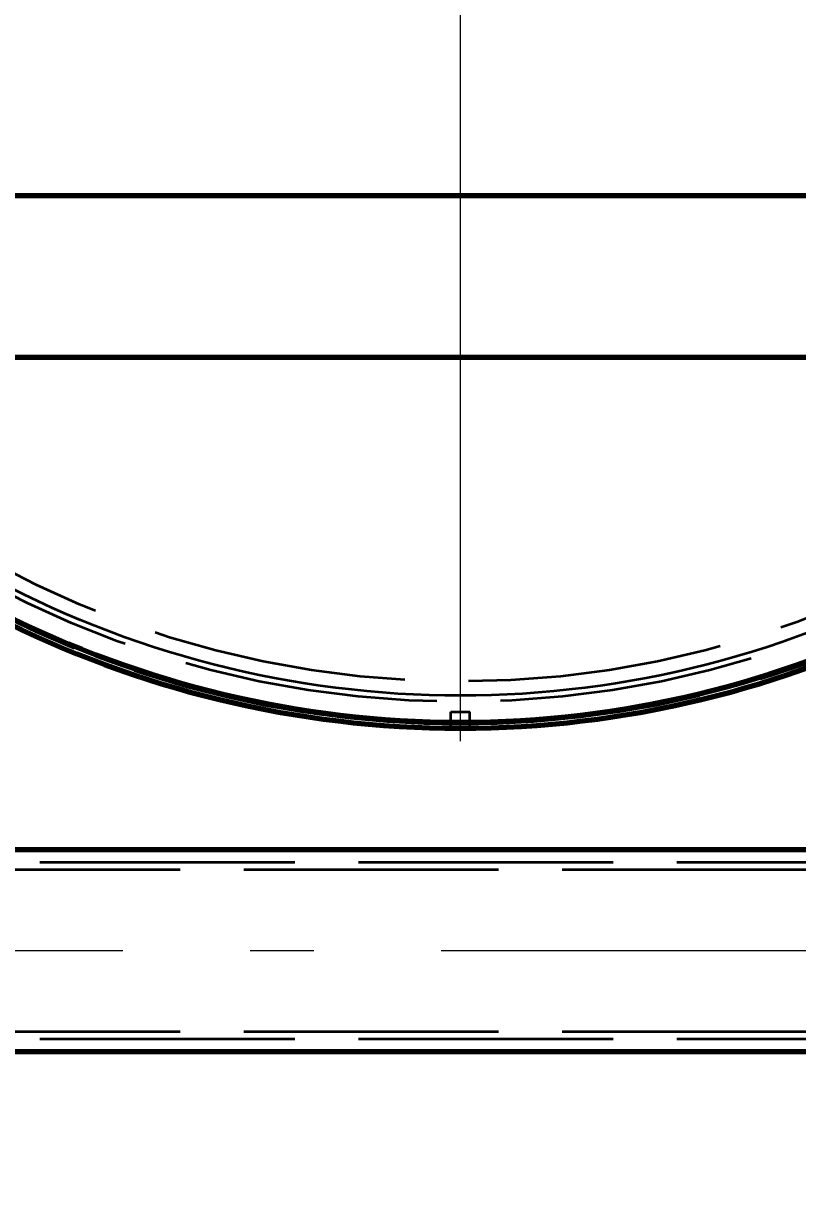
# Model space of a CAD drawing. Header units: millimetres. Extents: x 0 to 2382, y 0 to 420.
# Drawn here: x 154.93 to 167.08, y 116.41 to 134.85 of the extents above; entities that cross this region are included whole.
import ezdxf

# ---------------------------------------------------------------- set-up
doc = ezdxf.new("R2010")
doc.units = ezdxf.units.MM
doc.linetypes.add('IRAM-E-TRAZOS', pattern=[5, 4, -1])
doc.linetypes.add('IRAM-F-TRAZO-PUNTO', pattern=[20, 15, -2, 1, -2])
for name, color, linetype, lineweight in [('01-VISIBLE', 7, 'CONTINUOUS', 70), ('02-OCULTA', 4, 'IRAM-E-TRAZOS', 35), ('03-EJE', 1, 'IRAM-F-TRAZO-PUNTO', 18), ('04-COTA', 3, 'CONTINUOUS', 18)]:
    doc.layers.add(name, color=color, linetype=linetype, lineweight=lineweight)
doc.styles.add('ISO3098', font='isocpeur.ttf')
doc.dimstyles.new('FLAMA-IRAM', dxfattribs={"dimtxt": 3.5, "dimasz": 3.5, "dimexe": 2, "dimexo": 1.5, "dimgap": 1, "dimtad": 1, "dimdec": 1, "dimtxsty": 'ISO3098', "dimblk": 'IRAM_FLECHA', "dimblk1": 'IRAM_FLECHA', "dimblk2": 'IRAM_FLECHA', "dimcen": 2.5, "dimclrd": 256, "dimclre": 256, "dimclrt": 256, "dimazin": 3, "dimtfac": 1, "dimtmove": 0, "dimatfit": 3, "dimlwd": 18, "dimlwe": 18})

# ---------------------------------------------------------------- blocks, each defined once
blk = doc.blocks.new('IRAM_FLECHA')
blk.add_solid([(0, 0), (-1, 0.125), (-1, -0.125)])

msp = doc.modelspace()

# ---------------------------------------------------------------- linework, layer by layer
at = {"layer": '01-VISIBLE'}
for p, q in [((154.421, 132.148), (169.161, 132.148)), ((154.421, 129.608), (169.161, 129.608)), ((161.641, 123.782), (161.641, 123.783)), ((161.641, 123.782), (161.941, 123.782)), ((161.941, 123.782), (161.941, 123.783)), ((154.178, 121.878), (169.403, 121.878)), ((145.191, 118.703), (178.391, 118.703))]:
    msp.add_line(p, q, dxfattribs=at)
for radius, start, end in [(16.096, -144.0025, -35.9975), (16, -143.5447, -36.4553)]:
    msp.add_arc((161.791, 139.878), radius, start, end, dxfattribs=at)
at = {"layer": '02-OCULTA'}
for p, q in [((159.499, 124.043), (159.494, 124.013)), ((159.499, 124.043), (159.494, 124.013)), ((161.641, 123.783), (161.641, 124.038)), ((161.641, 123.782), (161.641, 124.038)), ((161.641, 124.038), (161.941, 124.038)), ((161.641, 124.038), (161.941, 124.038)), ((161.941, 123.783), (161.941, 124.038)), ((161.941, 123.782), (161.941, 124.038)), ((164.083, 124.043), (164.087, 124.013)), ((164.083, 124.043), (164.087, 124.013)), ((161.641, 123.782), (161.941, 123.782)), ((138.391, 121.561), (185.191, 121.561)), ((145.191, 121.678), (178.391, 121.678)), ((138.391, 119.021), (185.191, 119.021)), ((145.191, 118.903), (178.391, 118.903))]:
    msp.add_line(p, q, dxfattribs=at)
msp.add_lwpolyline([(167.299, 125.3), (167.07, 125.216), (166.839, 125.134), (166.607, 125.057), (166.373, 124.983), (166.139, 124.913), (165.903, 124.847), (165.666, 124.784), (165.429, 124.725), (165.19, 124.67), (164.951, 124.618), (164.711, 124.57), (164.47, 124.526), (164.229, 124.486), (163.987, 124.45), (163.744, 124.417), (163.501, 124.388), (163.257, 124.364), (163.014, 124.342), (162.769, 124.325), (162.525, 124.312), (162.28, 124.302), (162.036, 124.296), (161.791, 124.294), (161.546, 124.296), (161.301, 124.302), (161.057, 124.312), (160.812, 124.325), (160.568, 124.342), (160.324, 124.364), (160.081, 124.388), (159.838, 124.417), (159.595, 124.45), (159.353, 124.486), (159.111, 124.526), (158.871, 124.57), (158.631, 124.618), (158.391, 124.67), (158.153, 124.725), (157.915, 124.784), (157.679, 124.847), (157.443, 124.913), (157.208, 124.983), (156.975, 125.057), (156.743, 125.134), (156.512, 125.215), (156.282, 125.3), (156.054, 125.388), (155.827, 125.48), (155.602, 125.576), (155.378, 125.675), (155.155, 125.777), (154.935, 125.883), (154.716, 125.993)], dxfattribs=at)
msp.add_lwpolyline([(167.299, 125.3), (167.07, 125.216), (166.839, 125.134), (166.607, 125.057), (166.373, 124.983), (166.139, 124.913), (165.903, 124.847), (165.666, 124.784), (165.429, 124.725), (165.19, 124.67), (164.951, 124.618), (164.711, 124.57), (164.47, 124.526), (164.229, 124.486), (163.987, 124.45), (163.744, 124.417), (163.501, 124.388), (163.257, 124.364), (163.014, 124.342), (162.769, 124.325), (162.525, 124.312), (162.28, 124.302), (162.036, 124.296), (161.791, 124.294), (161.546, 124.296), (161.301, 124.302), (161.057, 124.312), (160.812, 124.325), (160.568, 124.342), (160.324, 124.364), (160.081, 124.388), (159.838, 124.417), (159.595, 124.45), (159.353, 124.486), (159.111, 124.526), (158.871, 124.57), (158.631, 124.618), (158.391, 124.67), (158.153, 124.725), (157.915, 124.784), (157.679, 124.847), (157.443, 124.913), (157.208, 124.983), (156.975, 125.057), (156.743, 125.134), (156.512, 125.215), (156.282, 125.3), (156.054, 125.388), (155.827, 125.48), (155.602, 125.576), (155.378, 125.675), (155.155, 125.777), (154.935, 125.883), (154.716, 125.993)], dxfattribs=at)
for radius in [16.096, 16, 16, 16, 15.68, 15.68, 15.68, 15.68, 15.68, 15.68, 15.68, 15.68, 15.36, 15.36, 15.36, 15.36]:
    msp.add_circle((161.791, 139.878), radius, dxfattribs=at)
for radius, start, end in [(16.03, 162, 18), (16.03, 162, 18), (16, 162, 18), (16, 162, 18), (16.03, -98.2363, -81.7637), (16.03, -98.2363, -81.7637), (16, -98.2363, -81.7637), (16, -98.2363, -81.7637)]:
    msp.add_arc((161.791, 139.878), radius, start, end, dxfattribs=at)
at = {"layer": '03-EJE'}
for p, q in [((161.791, 123.578), (161.791, 156.178)), ((141.491, 120.291), (182.091, 120.291))]:
    msp.add_line(p, q, dxfattribs=at)

# ---------------------------------------------------------------- dimensions: what is measured, and where the dimension line sits
at = {"layer": '04-COTA'}
for base, p1, p2, override in [((145.791, 92.791), (145.791, 139.878), (177.791, 139.878), {"dimlfac": 10, "dimpost": '%%c<>'}), ((141.791, 83.791), (141.791, 120.291), (181.791, 120.291), {"dimlfac": 10, "dimpost": 'trocha <>'})]:
    msp.add_linear_dim(base=base, p1=p1, p2=p2, dimstyle='FLAMA-IRAM', override=override, dxfattribs=at).render()

doc.saveas('drawing.dxf')
